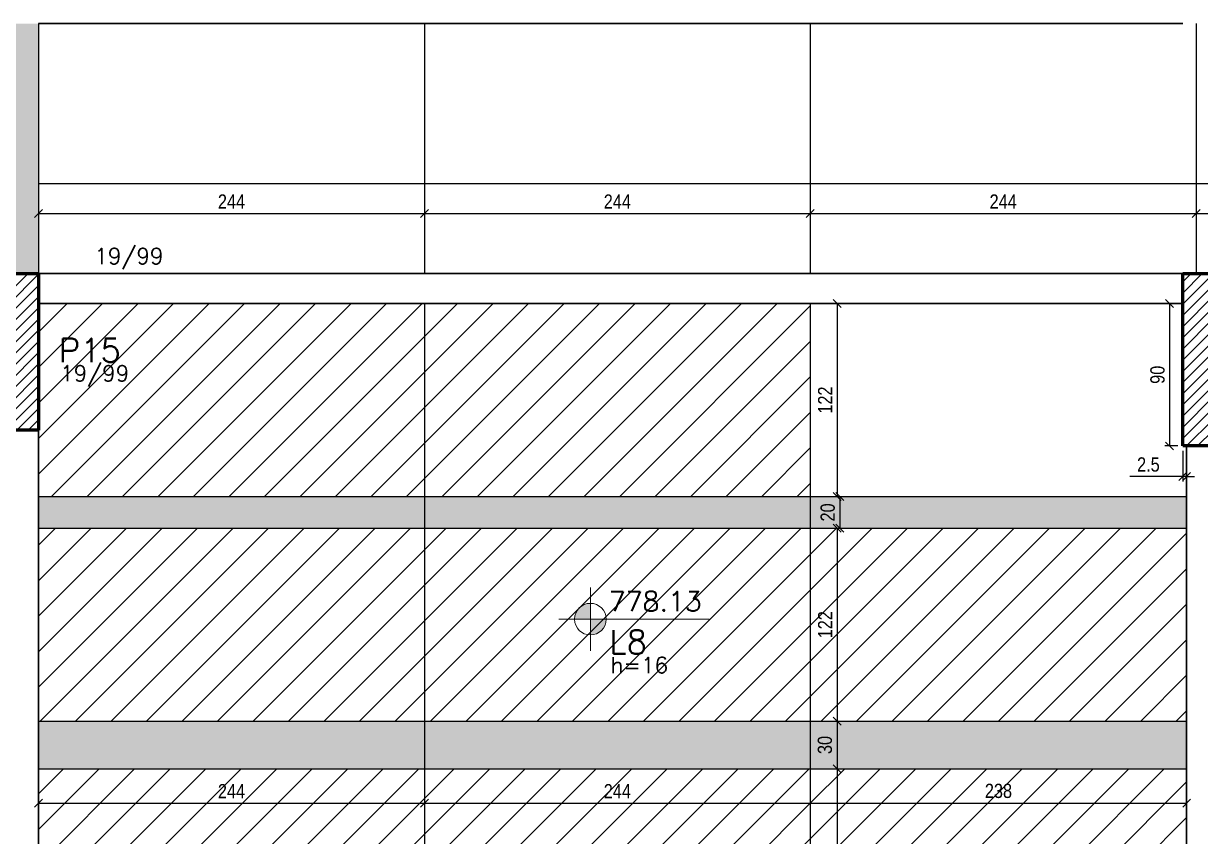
# Model space of a CAD drawing. Extents: x 8513 to 14085, y 7177 to 10799.
# Drawn here: x 9904 to 10648, y 8495 to 9009 of the extents above; entities that cross this region are included whole.
import ezdxf

# ---------------------------------------------------------------- set-up
doc = ezdxf.new("R2010")
doc.units = 0
doc.layers.add('COTA', color=241, linetype='Continuous')
doc.layers.add('Painéis', color=200, linetype='Continuous')
for name, color, linetype, lineweight in [('EST-LAJE-TEXT', 7, 'Continuous', 9), ('EST-PILAR', 7, 'Continuous', 9), ('EST-PILAR-CUT', 7, 'Continuous', 60), ('EST-PILAR-TEXT', 7, 'Continuous', 9), ('EST-VIGA', 7, 'Continuous', 30), ('EST-VIGA-TEXT', 7, 'Continuous', 9), ('Hachura', 253, 'Continuous', 9), ('REAPROVEITAMENTO', 7, 'Continuous', 9)]:
    doc.layers.add(name, color=color, linetype=linetype, lineweight=lineweight)
doc.styles.add('COTA TECNICA-50', font='techl___.ttf', dxfattribs={"height": 9})
doc.styles.add('RomanS_IV50', font='romans_IV50.ttf', dxfattribs={"height": 11.25})
doc.styles.add('RomanS_IV50_B', font='', dxfattribs={"height": 18.75})
doc.styles.add('RomanS_IV50_B_1', font='', dxfattribs={"height": 22.5})
doc.styles.get('RomanS_IV50_B').set_extended_font_data('RomanS_IV50', bold=True)
doc.styles.get('RomanS_IV50_B_1').set_extended_font_data('RomanS_IV50', bold=True)
doc.dimstyles.new('PAINEL', dxfattribs={"dimtxt": 9, "dimasz": 5, "dimexe": 3, "dimexo": 3, "dimgap": 3, "dimtad": 1, "dimdec": 1, "dimzin": 12, "dimdsep": 46, "dimtxsty": 'COTA TECNICA-50', "dimblk": 'OBLIQUE', "dimcen": 0, "dimclrd": 4, "dimclre": 4, "dimclrt": 1, "dimadec": 1, "dimazin": 3, "dimtfac": 1, "dimtdec": 1, "dimtmove": 0, "dimatfit": 3, "dimldrblk": 'OBLIQUE', "dimfxl": 1, "dimtolj": 1, "dimtzin": 12, "dimarcsym": 0})
pattern_1 = [(45, (9894.671, 8930.102), (-3.535534, 3.535534), [])]

# ---------------------------------------------------------------- blocks, each defined once
blk = doc.blocks.new('FA_Floor_TAG_SURVEY_R01 - NIV_TIT_H_TXT1__TXT2-2303193-2º PAVIMENTO')
at = {"layer": 'EST-LAJE-TEXT'}
h = blk.add_hatch(color=256, dxfattribs=at)
edge = h.paths.add_edge_path(flags=0)
edge.add_line((-0.28, 0.405), (-0.48, 0.405))
edge.add_arc((-0.28, 0.405), 0.2, 90, 180, ccw=False)
edge.add_line((-0.28, 0.605), (-0.28, 0.405))
h = blk.add_hatch(color=256, dxfattribs=at)
edge = h.paths.add_edge_path(flags=0)
edge.add_line((-0.28, 0.405), (-0.08, 0.405))
edge.add_arc((-0.28, 0.405), 0.2, -90, 0, ccw=False)
edge.add_line((-0.28, 0.205), (-0.28, 0.405))
for p, q in [((-0.28, 0.005), (-0.28, 0.805)), ((-0.28, 0.405), (-0.68, 0.405)), ((-0.28, 0.405), (1.22, 0.405))]:
    blk.add_line(p, q, dxfattribs=at)
blk.add_circle((-0.28, 0.405), 0.2, dxfattribs=at)
blk = doc.blocks.new('_Oblique')
at = {"color": 0, "linetype": 'ByBlock', "lineweight": -2}
blk.add_line((-0.5, -0.5), (0.5, 0.5), dxfattribs=at)
blk = doc.blocks.new('*D37')
at = {"layer": 'COTA', "color": 4, "lineweight": -2, "transparency": 16777216}
for p, q in [((9913.67, 8904.6), (9913.67, 8885.51)), ((10157.67, 8904.6), (10157.67, 8885.51)), ((9913.67, 8888.51), (10157.67, 8888.51))]:
    blk.add_line(p, q, dxfattribs=at)
at = {"layer": 'Defpoints', "color": 0, "transparency": 16777216}
for p in [(9913.67, 8907.6), (10157.67, 8907.6), (10157.67, 8888.51)]:
    blk.add_point(p, dxfattribs=at)
at = {"layer": 'COTA', "color": 4, "lineweight": -2, "transparency": 16777216, "xscale": 5, "yscale": 5, "zscale": 5, "rotation": 180}
blk.add_blockref('_Oblique', (9913.67, 8888.51), dxfattribs=at)
at = {"layer": 'COTA', "color": 4, "lineweight": -2, "transparency": 16777216, "xscale": 5, "yscale": 5, "zscale": 5}
blk.add_blockref('_Oblique', (10157.67, 8888.51), dxfattribs=at)
at = {"layer": 'COTA', "color": 1, "transparency": 16777216, "insert": (10035.67, 8896.08), "char_height": 9, "attachment_point": 5, "style": 'COTA TECNICA-50'}
blk.add_mtext('\\A1;244', dxfattribs=at)
blk = doc.blocks.new('*D38')
at = {"layer": 'COTA', "color": 4, "lineweight": -2, "transparency": 16777216}
for p, q in [((10157.67, 8904.6), (10157.67, 8885.51)), ((10401.67, 8904.6), (10401.67, 8885.51)), ((10157.67, 8888.51), (10401.67, 8888.51))]:
    blk.add_line(p, q, dxfattribs=at)
at = {"layer": 'Defpoints', "color": 0, "transparency": 16777216}
for p in [(10157.67, 8907.6), (10401.67, 8907.6), (10401.67, 8888.51)]:
    blk.add_point(p, dxfattribs=at)
at = {"layer": 'COTA', "color": 4, "lineweight": -2, "transparency": 16777216, "xscale": 5, "yscale": 5, "zscale": 5, "rotation": 180}
blk.add_blockref('_Oblique', (10157.67, 8888.51), dxfattribs=at)
at = {"layer": 'COTA', "color": 4, "lineweight": -2, "transparency": 16777216, "xscale": 5, "yscale": 5, "zscale": 5}
blk.add_blockref('_Oblique', (10401.67, 8888.51), dxfattribs=at)
at = {"layer": 'COTA', "color": 1, "transparency": 16777216, "insert": (10279.67, 8896.08), "char_height": 9, "attachment_point": 5, "style": 'COTA TECNICA-50'}
blk.add_mtext('\\A1;244', dxfattribs=at)
blk = doc.blocks.new('*D39')
at = {"layer": 'COTA', "color": 4, "lineweight": -2, "transparency": 16777216}
for p, q in [((10401.67, 8904.6), (10401.67, 8885.51)), ((10645.67, 8904.6), (10645.67, 8885.51)), ((10401.67, 8888.51), (10645.67, 8888.51))]:
    blk.add_line(p, q, dxfattribs=at)
at = {"layer": 'Defpoints', "color": 0, "transparency": 16777216}
for p in [(10401.67, 8907.6), (10645.67, 8907.6), (10645.67, 8888.51)]:
    blk.add_point(p, dxfattribs=at)
at = {"layer": 'COTA', "color": 4, "lineweight": -2, "transparency": 16777216, "xscale": 5, "yscale": 5, "zscale": 5, "rotation": 180}
blk.add_blockref('_Oblique', (10401.67, 8888.51), dxfattribs=at)
at = {"layer": 'COTA', "color": 4, "lineweight": -2, "transparency": 16777216, "xscale": 5, "yscale": 5, "zscale": 5}
blk.add_blockref('_Oblique', (10645.67, 8888.51), dxfattribs=at)
at = {"layer": 'COTA', "color": 1, "transparency": 16777216, "insert": (10523.67, 8896.08), "char_height": 9, "attachment_point": 5, "style": 'COTA TECNICA-50'}
blk.add_mtext('\\A1;244', dxfattribs=at)
blk = doc.blocks.new('*D40')
at = {"layer": 'COTA', "color": 4, "lineweight": -2, "transparency": 16777216}
for p, q in [((10645.67, 8904.6), (10645.67, 8885.51)), ((10889.67, 8904.6), (10889.67, 8885.51)), ((10645.67, 8888.51), (10889.67, 8888.51))]:
    blk.add_line(p, q, dxfattribs=at)
at = {"layer": 'Defpoints', "color": 0, "transparency": 16777216}
for p in [(10645.67, 8907.6), (10889.67, 8907.6), (10889.67, 8888.51)]:
    blk.add_point(p, dxfattribs=at)
at = {"layer": 'COTA', "color": 4, "lineweight": -2, "transparency": 16777216, "xscale": 5, "yscale": 5, "zscale": 5, "rotation": 180}
blk.add_blockref('_Oblique', (10645.67, 8888.51), dxfattribs=at)
at = {"layer": 'COTA', "color": 4, "lineweight": -2, "transparency": 16777216, "xscale": 5, "yscale": 5, "zscale": 5}
blk.add_blockref('_Oblique', (10889.67, 8888.51), dxfattribs=at)
at = {"layer": 'COTA', "color": 1, "transparency": 16777216, "insert": (10767.67, 8896.08), "char_height": 9, "attachment_point": 5, "style": 'COTA TECNICA-50'}
blk.add_mtext('\\A1;244', dxfattribs=at)
blk = doc.blocks.new('*D121')
at = {"layer": 'COTA', "color": 4, "lineweight": -2, "transparency": 16777216}
for p, q in [((10404.67, 8831.6), (10421.64, 8831.6)), ((10418.64, 8831.6), (10418.64, 8709.6)), ((10404.67, 8709.6), (10421.64, 8709.6))]:
    blk.add_line(p, q, dxfattribs=at)
at = {"layer": 'Defpoints', "color": 0, "transparency": 16777216}
for p in [(10401.67, 8831.6), (10401.67, 8709.6), (10418.64, 8709.6)]:
    blk.add_point(p, dxfattribs=at)
at = {"layer": 'COTA', "color": 4, "lineweight": -2, "transparency": 16777216, "xscale": 5, "yscale": 5, "zscale": 5}
for p, rotation in [((10418.64, 8831.6), 90), ((10418.64, 8709.6), 270)]:
    blk.add_blockref('_Oblique', p, dxfattribs=dict(at, rotation=rotation))
at = {"layer": 'COTA', "color": 1, "transparency": 16777216, "insert": (10411.09, 8770.6), "char_height": 9, "attachment_point": 5, "rotation": 90, "style": 'COTA TECNICA-50'}
blk.add_mtext('\\A1;122', dxfattribs=at)
blk = doc.blocks.new('*D122')
at = {"layer": 'COTA', "color": 4, "lineweight": -2, "transparency": 16777216}
for p, q in [((10406.36, 8709.6), (10423.33, 8709.6)), ((10420.33, 8709.6), (10420.33, 8689.6)), ((10404.67, 8689.6), (10423.33, 8689.6))]:
    blk.add_line(p, q, dxfattribs=at)
at = {"layer": 'Defpoints', "color": 0, "transparency": 16777216}
for p in [(10403.36, 8709.6), (10401.67, 8689.6), (10420.33, 8689.6)]:
    blk.add_point(p, dxfattribs=at)
at = {"layer": 'COTA', "color": 4, "lineweight": -2, "transparency": 16777216, "xscale": 5, "yscale": 5, "zscale": 5}
for p, rotation in [((10420.33, 8709.6), 90), ((10420.33, 8689.6), 270)]:
    blk.add_blockref('_Oblique', p, dxfattribs=dict(at, rotation=rotation))
at = {"layer": 'COTA', "color": 1, "transparency": 16777216, "insert": (10412.73, 8699.6), "char_height": 9, "attachment_point": 5, "rotation": 90, "style": 'COTA TECNICA-50'}
blk.add_mtext('\\A1;20', dxfattribs=at)
blk = doc.blocks.new('*D109')
at = {"layer": 'COTA', "color": 4, "lineweight": -2, "transparency": 16777216}
for p, q in [((10404.67, 8689.6), (10421.64, 8689.6)), ((10418.64, 8689.6), (10418.64, 8567.6)), ((10404.67, 8567.6), (10421.64, 8567.6))]:
    blk.add_line(p, q, dxfattribs=at)
at = {"layer": 'Defpoints', "color": 0, "transparency": 16777216}
for p in [(10401.67, 8689.6), (10401.67, 8567.6), (10418.64, 8567.6)]:
    blk.add_point(p, dxfattribs=at)
at = {"layer": 'COTA', "color": 4, "lineweight": -2, "transparency": 16777216, "xscale": 5, "yscale": 5, "zscale": 5}
for p, rotation in [((10418.64, 8689.6), 90), ((10418.64, 8567.6), 270)]:
    blk.add_blockref('_Oblique', p, dxfattribs=dict(at, rotation=rotation))
at = {"layer": 'COTA', "color": 1, "transparency": 16777216, "insert": (10411.09, 8628.6), "char_height": 9, "attachment_point": 5, "rotation": 90, "style": 'COTA TECNICA-50'}
blk.add_mtext('\\A1;122', dxfattribs=at)
blk = doc.blocks.new('*D110')
at = {"layer": 'COTA', "color": 4, "lineweight": -2, "transparency": 16777216}
for p, q in [((10404.67, 8567.6), (10421.64, 8567.6)), ((10418.64, 8567.6), (10418.64, 8537.6)), ((10404.67, 8537.6), (10421.64, 8537.6))]:
    blk.add_line(p, q, dxfattribs=at)
at = {"layer": 'Defpoints', "color": 0, "transparency": 16777216}
for p in [(10401.67, 8567.6), (10401.67, 8537.6), (10418.64, 8537.6)]:
    blk.add_point(p, dxfattribs=at)
at = {"layer": 'COTA', "color": 4, "lineweight": -2, "transparency": 16777216, "xscale": 5, "yscale": 5, "zscale": 5}
for p, rotation in [((10418.64, 8567.6), 90), ((10418.64, 8537.6), 270)]:
    blk.add_blockref('_Oblique', p, dxfattribs=dict(at, rotation=rotation))
at = {"layer": 'COTA', "color": 1, "transparency": 16777216, "insert": (10410.94, 8552.6), "char_height": 9, "attachment_point": 5, "rotation": 90, "style": 'COTA TECNICA-50'}
blk.add_mtext('\\A1;30', dxfattribs=at)
blk = doc.blocks.new('*D111')
at = {"layer": 'COTA', "color": 4, "lineweight": -2, "transparency": 16777216}
for p, q in [((10404.67, 8537.6), (10421.64, 8537.6)), ((10418.64, 8537.6), (10418.64, 8415.6)), ((10406.64, 8415.6), (10421.64, 8415.6))]:
    blk.add_line(p, q, dxfattribs=at)
at = {"layer": 'Defpoints', "color": 0, "transparency": 16777216}
for p in [(10401.67, 8537.6), (10403.64, 8415.6), (10418.64, 8415.6)]:
    blk.add_point(p, dxfattribs=at)
at = {"layer": 'COTA', "color": 4, "lineweight": -2, "transparency": 16777216, "xscale": 5, "yscale": 5, "zscale": 5}
for p, rotation in [((10418.64, 8537.6), 90), ((10418.64, 8415.6), 270)]:
    blk.add_blockref('_Oblique', p, dxfattribs=dict(at, rotation=rotation))
at = {"layer": 'COTA', "color": 1, "transparency": 16777216, "insert": (10411.09, 8476.6), "char_height": 9, "attachment_point": 5, "rotation": 90, "style": 'COTA TECNICA-50'}
blk.add_mtext('\\A1;122', dxfattribs=at)
blk = doc.blocks.new('*D114')
at = {"layer": 'COTA', "color": 4, "lineweight": -2, "transparency": 16777216}
for p, q in [((10404.67, 8831.6), (10421.64, 8831.6)), ((10418.64, 8831.6), (10418.64, 8709.6)), ((10404.67, 8709.6), (10421.64, 8709.6))]:
    blk.add_line(p, q, dxfattribs=at)
at = {"layer": 'Defpoints', "color": 0, "transparency": 16777216}
for p in [(10401.67, 8831.6), (10401.67, 8709.6), (10418.64, 8709.6)]:
    blk.add_point(p, dxfattribs=at)
at = {"layer": 'COTA', "color": 4, "lineweight": -2, "transparency": 16777216, "xscale": 5, "yscale": 5, "zscale": 5}
for p, rotation in [((10418.64, 8831.6), 90), ((10418.64, 8709.6), 270)]:
    blk.add_blockref('_Oblique', p, dxfattribs=dict(at, rotation=rotation))
at = {"layer": 'COTA', "color": 1, "transparency": 16777216, "insert": (10411.09, 8770.6), "char_height": 9, "attachment_point": 5, "rotation": 90, "style": 'COTA TECNICA-50'}
blk.add_mtext('\\A1;122', dxfattribs=at)
blk = doc.blocks.new('*D115')
at = {"layer": 'COTA', "color": 4, "lineweight": -2, "transparency": 16777216}
for p, q in [((10406.36, 8709.6), (10423.33, 8709.6)), ((10420.33, 8709.6), (10420.33, 8689.6)), ((10404.67, 8689.6), (10423.33, 8689.6))]:
    blk.add_line(p, q, dxfattribs=at)
at = {"layer": 'Defpoints', "color": 0, "transparency": 16777216}
for p in [(10403.36, 8709.6), (10401.67, 8689.6), (10420.33, 8689.6)]:
    blk.add_point(p, dxfattribs=at)
at = {"layer": 'COTA', "color": 4, "lineweight": -2, "transparency": 16777216, "xscale": 5, "yscale": 5, "zscale": 5}
for p, rotation in [((10420.33, 8709.6), 90), ((10420.33, 8689.6), 270)]:
    blk.add_blockref('_Oblique', p, dxfattribs=dict(at, rotation=rotation))
at = {"layer": 'COTA', "color": 1, "transparency": 16777216, "insert": (10412.73, 8699.6), "char_height": 9, "attachment_point": 5, "rotation": 90, "style": 'COTA TECNICA-50'}
blk.add_mtext('\\A1;20', dxfattribs=at)
blk = doc.blocks.new('*D116')
at = {"layer": 'COTA', "color": 4, "lineweight": -2, "transparency": 16777216}
for p, q in [((10404.67, 8689.6), (10421.64, 8689.6)), ((10418.64, 8689.6), (10418.64, 8567.6)), ((10404.67, 8567.6), (10421.64, 8567.6))]:
    blk.add_line(p, q, dxfattribs=at)
at = {"layer": 'Defpoints', "color": 0, "transparency": 16777216}
for p in [(10401.67, 8689.6), (10401.67, 8567.6), (10418.64, 8567.6)]:
    blk.add_point(p, dxfattribs=at)
at = {"layer": 'COTA', "color": 4, "lineweight": -2, "transparency": 16777216, "xscale": 5, "yscale": 5, "zscale": 5}
for p, rotation in [((10418.64, 8689.6), 90), ((10418.64, 8567.6), 270)]:
    blk.add_blockref('_Oblique', p, dxfattribs=dict(at, rotation=rotation))
at = {"layer": 'COTA', "color": 1, "transparency": 16777216, "insert": (10411.09, 8628.6), "char_height": 9, "attachment_point": 5, "rotation": 90, "style": 'COTA TECNICA-50'}
blk.add_mtext('\\A1;122', dxfattribs=at)
blk = doc.blocks.new('*D117')
at = {"layer": 'COTA', "color": 4, "lineweight": -2, "transparency": 16777216}
for p, q in [((10404.67, 8567.6), (10421.64, 8567.6)), ((10418.64, 8567.6), (10418.64, 8537.6)), ((10404.67, 8537.6), (10421.64, 8537.6))]:
    blk.add_line(p, q, dxfattribs=at)
at = {"layer": 'Defpoints', "color": 0, "transparency": 16777216}
for p in [(10401.67, 8567.6), (10401.67, 8537.6), (10418.64, 8537.6)]:
    blk.add_point(p, dxfattribs=at)
at = {"layer": 'COTA', "color": 4, "lineweight": -2, "transparency": 16777216, "xscale": 5, "yscale": 5, "zscale": 5}
for p, rotation in [((10418.64, 8567.6), 90), ((10418.64, 8537.6), 270)]:
    blk.add_blockref('_Oblique', p, dxfattribs=dict(at, rotation=rotation))
at = {"layer": 'COTA', "color": 1, "transparency": 16777216, "insert": (10410.94, 8552.6), "char_height": 9, "attachment_point": 5, "rotation": 90, "style": 'COTA TECNICA-50'}
blk.add_mtext('\\A1;30', dxfattribs=at)
blk = doc.blocks.new('*D123')
at = {"layer": 'COTA', "color": 4, "lineweight": -2, "transparency": 16777216}
for p, q in [((9913.67, 8534.6), (9913.67, 8512.83)), ((10157.67, 8534.6), (10157.67, 8512.83)), ((9913.67, 8515.83), (10157.67, 8515.83))]:
    blk.add_line(p, q, dxfattribs=at)
at = {"layer": 'Defpoints', "color": 0, "transparency": 16777216}
for p in [(9913.67, 8537.6), (10157.67, 8537.6), (10157.67, 8515.83)]:
    blk.add_point(p, dxfattribs=at)
at = {"layer": 'COTA', "color": 4, "lineweight": -2, "transparency": 16777216, "xscale": 5, "yscale": 5, "zscale": 5, "rotation": 180}
blk.add_blockref('_Oblique', (9913.67, 8515.83), dxfattribs=at)
at = {"layer": 'COTA', "color": 4, "lineweight": -2, "transparency": 16777216, "xscale": 5, "yscale": 5, "zscale": 5}
blk.add_blockref('_Oblique', (10157.67, 8515.83), dxfattribs=at)
at = {"layer": 'COTA', "color": 1, "transparency": 16777216, "insert": (10035.67, 8523.39), "char_height": 9, "attachment_point": 5, "style": 'COTA TECNICA-50'}
blk.add_mtext('\\A1;244', dxfattribs=at)
blk = doc.blocks.new('*D124')
at = {"layer": 'COTA', "color": 4, "lineweight": -2, "transparency": 16777216}
for p, q in [((10157.67, 8534.6), (10157.67, 8512.83)), ((10401.67, 8534.6), (10401.67, 8512.83)), ((10157.67, 8515.83), (10401.67, 8515.83))]:
    blk.add_line(p, q, dxfattribs=at)
at = {"layer": 'Defpoints', "color": 0, "transparency": 16777216}
for p in [(10157.67, 8537.6), (10401.67, 8537.6), (10401.67, 8515.83)]:
    blk.add_point(p, dxfattribs=at)
at = {"layer": 'COTA', "color": 4, "lineweight": -2, "transparency": 16777216, "xscale": 5, "yscale": 5, "zscale": 5, "rotation": 180}
blk.add_blockref('_Oblique', (10157.67, 8515.83), dxfattribs=at)
at = {"layer": 'COTA', "color": 4, "lineweight": -2, "transparency": 16777216, "xscale": 5, "yscale": 5, "zscale": 5}
blk.add_blockref('_Oblique', (10401.67, 8515.83), dxfattribs=at)
at = {"layer": 'COTA', "color": 1, "transparency": 16777216, "insert": (10279.67, 8523.39), "char_height": 9, "attachment_point": 5, "style": 'COTA TECNICA-50'}
blk.add_mtext('\\A1;244', dxfattribs=at)
blk = doc.blocks.new('*D125')
at = {"layer": 'COTA', "color": 4, "lineweight": -2, "transparency": 16777216}
for p, q in [((10401.67, 8534.6), (10401.67, 8512.83)), ((10639.67, 8534.6), (10639.67, 8512.83)), ((10401.67, 8515.83), (10639.67, 8515.83))]:
    blk.add_line(p, q, dxfattribs=at)
at = {"layer": 'Defpoints', "color": 0, "transparency": 16777216}
for p in [(10401.67, 8537.6), (10639.67, 8537.6), (10639.67, 8515.83)]:
    blk.add_point(p, dxfattribs=at)
at = {"layer": 'COTA', "color": 4, "lineweight": -2, "transparency": 16777216, "xscale": 5, "yscale": 5, "zscale": 5, "rotation": 180}
blk.add_blockref('_Oblique', (10401.67, 8515.83), dxfattribs=at)
at = {"layer": 'COTA', "color": 4, "lineweight": -2, "transparency": 16777216, "xscale": 5, "yscale": 5, "zscale": 5}
blk.add_blockref('_Oblique', (10639.67, 8515.83), dxfattribs=at)
at = {"layer": 'COTA', "color": 1, "transparency": 16777216, "insert": (10520.67, 8523.54), "char_height": 9, "attachment_point": 5, "style": 'COTA TECNICA-50'}
blk.add_mtext('\\A1;238', dxfattribs=at)
blk = doc.blocks.new('*D126')
at = {"layer": 'COTA', "color": 4, "lineweight": -2, "transparency": 16777216}
for p, q in [((10634.17, 8831.6), (10625.9, 8831.6)), ((10628.9, 8831.6), (10628.9, 8741.6)), ((10634.17, 8741.6), (10625.9, 8741.6))]:
    blk.add_line(p, q, dxfattribs=at)
at = {"layer": 'Defpoints', "color": 0, "transparency": 16777216}
for p in [(10637.17, 8831.6), (10628.9, 8741.6), (10637.17, 8741.6)]:
    blk.add_point(p, dxfattribs=at)
at = {"layer": 'COTA', "color": 4, "lineweight": -2, "transparency": 16777216, "xscale": 5, "yscale": 5, "zscale": 5}
for p, rotation in [((10628.9, 8831.6), 90), ((10628.9, 8741.6), 270)]:
    blk.add_blockref('_Oblique', p, dxfattribs=dict(at, rotation=rotation))
at = {"layer": 'COTA', "color": 1, "transparency": 16777216, "insert": (10621.28, 8786.6), "char_height": 9, "attachment_point": 5, "rotation": 90, "style": 'COTA TECNICA-50'}
blk.add_mtext('\\A1;90', dxfattribs=at)
blk = doc.blocks.new('*D127')
at = {"layer": 'COTA', "color": 4, "lineweight": -2, "transparency": 16777216}
for p, q in [((10637.17, 8738.6), (10637.17, 8719.25)), ((10639.67, 8738.6), (10639.67, 8719.25)), ((10637.17, 8722.25), (10603.82, 8722.25)), ((10639.67, 8722.25), (10637.17, 8722.25)), ((10639.67, 8722.25), (10644.67, 8722.25))]:
    blk.add_line(p, q, dxfattribs=at)
at = {"layer": 'Defpoints', "color": 0, "transparency": 16777216}
for p in [(10637.17, 8741.6), (10639.67, 8741.6), (10637.17, 8722.25)]:
    blk.add_point(p, dxfattribs=at)
at = {"layer": 'COTA', "color": 4, "lineweight": -2, "transparency": 16777216, "xscale": 5, "yscale": 5, "zscale": 5}
blk.add_blockref('_Oblique', (10637.17, 8722.25), dxfattribs=at)
at = {"layer": 'COTA', "color": 4, "lineweight": -2, "transparency": 16777216, "xscale": 5, "yscale": 5, "zscale": 5, "rotation": 180}
blk.add_blockref('_Oblique', (10639.67, 8722.25), dxfattribs=at)
at = {"layer": 'COTA', "color": 1, "transparency": 16777216, "insert": (10615.49, 8729.85), "char_height": 9, "attachment_point": 5, "style": 'COTA TECNICA-50'}
blk.add_mtext('\\A1;2.5', dxfattribs=at)

msp = doc.modelspace()

# ---------------------------------------------------------------- hatches: boundary and pattern name
at = {"layer": 'EST-PILAR'}
h = msp.add_hatch(dxfattribs=at)
h.set_pattern_fill('FP_1', color=5, style=0, pattern_type=2)
h.set_pattern_definition(pattern_1)
h.paths.add_polyline_path([(9913.671, 8751.602), (9913.671, 8850.602), (9894.671, 8850.602), (9894.671, 8751.602)], flags=0)
h = msp.add_hatch(dxfattribs=at)
h.set_pattern_fill('FP_1', color=5, style=0, pattern_type=2)
h.set_pattern_definition(pattern_1)
h.paths.add_polyline_path([(10656.171, 8741.602), (10656.171, 8850.602), (10637.171, 8850.602), (10637.171, 8741.602)], flags=0)
at = {"layer": 'Hachura'}
h = msp.add_hatch(color=256, dxfattribs=at)
h.dxf.hatch_style = 1
h.paths.add_polyline_path([(9913.671, 9008.602), (9894.671, 9008.602), (9894.671, 8850.602), (9913.671, 8850.602)])
h = msp.add_hatch(color=256, dxfattribs=at)
h.dxf.hatch_style = 1
h.paths.add_polyline_path([(10157.671, 8355.102), (10157.671, 8325.102), (9913.671, 8325.102), (9913.671, 8355.102)])
h.paths.add_polyline_path([(10401.671, 8355.102), (10401.671, 8325.102), (10157.671, 8325.102), (10157.671, 8355.102)])
h.paths.add_polyline_path([(10401.671, 8325.102), (10401.671, 8355.102), (10639.671, 8355.102), (10639.671, 8325.102)])
h.paths.add_polyline_path([(10401.671, 8537.602), (10401.671, 8567.602), (10639.671, 8567.602), (10639.671, 8537.602)])
h.paths.add_polyline_path([(10157.671, 8537.602), (10157.671, 8567.602), (10401.671, 8567.602), (10401.671, 8537.602)])
h.paths.add_polyline_path([(10157.671, 8567.602), (10157.671, 8537.602), (9913.671, 8537.602), (9913.671, 8567.602)])
h.paths.add_polyline_path([(10157.671, 8709.602), (10157.671, 8689.602), (9913.671, 8689.602), (9913.671, 8709.602)])
h.paths.add_polyline_path([(10401.671, 8709.602), (10401.671, 8689.602), (10157.671, 8689.602), (10157.671, 8709.602)])
h.paths.add_polyline_path([(10639.671, 8709.602), (10639.671, 8689.602), (10401.671, 8689.602), (10401.671, 8709.602)])
at = {"layer": 'REAPROVEITAMENTO'}
h = msp.add_hatch(dxfattribs=at)
h.set_pattern_fill('ANSI31', color=251, scale=5, style=0)
h.paths.add_polyline_path([(10157.671, 8831.602), (10157.671, 8709.602), (10401.671, 8709.602), (10401.671, 8831.602)])
h.paths.add_polyline_path([(10157.671, 8709.602), (10157.671, 8831.602), (9913.671, 8831.602), (9913.671, 8751.602), (9913.671, 8709.602)])
h.paths.add_polyline_path([(10157.671, 8567.602), (10157.671, 8689.602), (9913.671, 8689.602), (9913.671, 8567.602)])
h.paths.add_polyline_path([(10157.671, 8567.602), (10401.671, 8567.602), (10401.671, 8689.602), (10157.671, 8689.602)])
h.paths.add_polyline_path([(10401.671, 8415.602), (10401.671, 8537.602), (10157.671, 8537.602), (10157.671, 8415.602)])
h.paths.add_polyline_path([(10157.671, 8537.602), (9913.671, 8537.602), (9913.671, 8415.602), (10157.671, 8415.602)])
h.paths.add_polyline_path([(9913.671, 8325.102), (9913.671, 8203.102), (9928.671, 8203.102), (10157.671, 8203.102), (10157.671, 8325.102)])
h.paths.add_polyline_path([(10157.671, 8325.102), (10157.671, 8203.102), (10401.671, 8203.102), (10401.671, 8325.102)])
h = msp.add_hatch(dxfattribs=at)
h.set_pattern_fill('ANSI31', color=251, scale=5, style=0)
h.paths.add_polyline_path([(10639.671, 8567.602), (10639.671, 8689.602), (10401.671, 8689.602), (10401.671, 8567.602)])
h = msp.add_hatch(dxfattribs=at)
h.set_pattern_fill('ANSI31', color=251, scale=5, style=0)
h.paths.add_polyline_path([(10401.671, 8325.102), (10401.671, 8203.102), (10622.171, 8203.102), (10639.671, 8203.102), (10639.671, 8325.102)])
h.paths.add_polyline_path([(10639.671, 8415.602), (10639.671, 8537.602), (10401.671, 8537.602), (10401.671, 8415.602)])

# ---------------------------------------------------------------- linework, layer by layer
at = {"layer": 'EST-PILAR-CUT', "color": 5}
for p, q in [((9894.671, 8850.602), (9913.671, 8850.602)), ((9913.671, 8850.602), (9913.671, 8751.602)), ((10637.171, 8741.602), (10637.171, 8850.602)), ((10637.171, 8850.602), (10656.171, 8850.602)), ((9913.671, 8751.602), (9894.671, 8751.602)), ((10656.171, 8741.602), (10637.171, 8741.602))]:
    msp.add_line(p, q, dxfattribs=at)
at = {"layer": 'EST-VIGA', "color": 3}
for p, q in [((9913.671, 9008.602), (10637.171, 9008.602)), ((9913.671, 8850.602), (10637.171, 8850.602)), ((9913.671, 8831.602), (10637.171, 8831.602)), ((9913.671, 8203.102), (9913.671, 8751.602)), ((10639.671, 8203.102), (10639.671, 8741.602))]:
    msp.add_line(p, q, dxfattribs=at)
at = {"layer": 'Painéis', "ltscale": 70}
for p, q in [((9913.671, 9008.602), (9913.671, 8850.602)), ((10157.671, 9008.602), (10157.671, 8850.602)), ((10401.671, 9008.602), (10401.671, 8850.602)), ((10645.671, 9008.602), (10645.671, 8850.602)), ((9913.671, 8907.602), (12317.171, 8907.602)), ((10157.671, 8831.602), (10157.671, 8203.102)), ((10401.671, 8831.602), (10401.671, 8203.102)), ((9913.671, 8709.602), (10639.671, 8709.602)), ((9913.671, 8689.602), (10639.671, 8689.602)), ((9913.671, 8567.602), (10639.671, 8567.602)), ((9913.671, 8537.602), (10639.671, 8537.602))]:
    msp.add_line(p, q, dxfattribs=at)

# ---------------------------------------------------------------- block references
at = {"layer": 'EST-LAJE-TEXT', "xscale": 49.99999999999998, "yscale": 49.99999999999998, "zscale": 49.99999999999998}
msp.add_blockref('FA_Floor_TAG_SURVEY_R01 - NIV_TIT_H_TXT1__TXT2-2303193-2º PAVIMENTO', (10276.671, 8611.887), dxfattribs=at)

# ---------------------------------------------------------------- texts
at = {"layer": 'EST-LAJE-TEXT', "lineweight": 50, "attachment_point": 1}
for s, insert, char_height, width, style in [('778.13', (10274.195, 8649.645), 12.5, 84.17719, 'RomanS_IV50_B_1'), ('L8', (10274.614, 8625.197), 15, 32.46834, 'RomanS_IV50_B')]:
    msp.add_mtext(s, dxfattribs=dict(at, insert=insert, char_height=char_height, width=width, style=style))
at = {"layer": 'EST-LAJE-TEXT', "lineweight": 30, "insert": (10275.37, 8608.064), "char_height": 10, "width": 48.90294, "attachment_point": 1, "style": 'RomanS_IV50'}
msp.add_mtext('h=16', dxfattribs=at)
at = {"layer": 'EST-PILAR-TEXT', "lineweight": 50, "insert": (9926.545, 8809.61), "char_height": 15, "width": 54.91559, "attachment_point": 1, "style": 'RomanS_IV50_B'}
msp.add_mtext('P15', dxfattribs=at)
msp.add_mtext('P15', dxfattribs=at)
at = {"layer": 'EST-PILAR-TEXT', "lineweight": 30, "insert": (9927.301, 8792.478), "char_height": 10, "width": 58.92403, "attachment_point": 1, "style": 'RomanS_IV50'}
msp.add_mtext('19/99', dxfattribs=at)
msp.add_mtext('19/99', dxfattribs=at)
at = {"layer": 'EST-VIGA-TEXT', "lineweight": 30, "insert": (9948.942, 8866.607), "char_height": 10, "width": 58.92403, "attachment_point": 1, "style": 'RomanS_IV50'}
msp.add_mtext('19/99', dxfattribs=at)

# ---------------------------------------------------------------- dimensions: what is measured, and where the dimension line sits
at = {"layer": 'COTA'}
for base, p1, p2, picture, middle in [((10157.671, 8888.51), (9913.671, 8907.602), (10157.671, 8907.602), '*D37', (10035.671, 8896.076)), ((10637.171, 8722.253), (10639.671, 8741.602), (10637.171, 8741.602), '*D127', (10615.494, 8729.852)), ((10157.671, 8515.826), (9913.671, 8537.602), (10157.671, 8537.602), '*D123', (10035.671, 8523.392))]:
    dim = msp.add_linear_dim(base=base, p1=p1, p2=p2, dimstyle='PAINEL', dxfattribs=at)
    dim.commit()
    dim.dimension.update_dxf_attribs({"geometry": picture, "text_midpoint": middle})
for base, p1, p2, picture, middle in [((10401.671, 8888.51), (10157.671, 8907.602), (10401.671, 8907.602), '*D38', (10279.671, 8896.076)), ((10645.671, 8888.51), (10401.671, 8907.602), (10645.671, 8907.602), '*D39', (10523.671, 8896.076)), ((10889.671, 8888.51), (10645.671, 8907.602), (10889.671, 8907.602), '*D40', (10767.671, 8896.076)), ((10401.671, 8515.826), (10157.671, 8537.602), (10401.671, 8537.602), '*D124', (10279.671, 8523.392)), ((10639.671, 8515.826), (10401.671, 8537.602), (10639.671, 8537.602), '*D125', (10520.671, 8523.543))]:
    dim = msp.add_linear_dim(base=base, p1=p1, p2=p2, dimstyle='PAINEL', override={"dimtmove": 1}, dxfattribs=at)
    dim.commit()
    dim.dimension.update_dxf_attribs({"geometry": picture, "text_midpoint": middle})
for base, p1, p2, angle, picture, middle in [((10418.64, 8709.602), (10401.671, 8831.602), (10401.671, 8709.602), 270, '*D121', (10411.087, 8770.602)), ((10418.64, 8709.602), (10401.671, 8831.602), (10401.671, 8709.602), 270, '*D114', (10411.087, 8770.602)), ((10628.902, 8741.602), (10637.171, 8831.602), (10637.171, 8741.602), 90, '*D126', (10621.283, 8786.602))]:
    dim = msp.add_linear_dim(base=base, p1=p1, p2=p2, angle=angle, dimstyle='PAINEL', dxfattribs=at)
    dim.commit()
    dim.dimension.update_dxf_attribs({"geometry": picture, "text_midpoint": middle})
for base, p1, p2, picture, middle in [((10420.326, 8689.602), (10403.357, 8709.602), (10401.671, 8689.602), '*D122', (10412.734, 8699.602)), ((10420.326, 8689.602), (10403.357, 8709.602), (10401.671, 8689.602), '*D115', (10412.734, 8699.602)), ((10418.64, 8567.602), (10401.671, 8689.602), (10401.671, 8567.602), '*D109', (10411.087, 8628.602)), ((10418.64, 8567.602), (10401.671, 8689.602), (10401.671, 8567.602), '*D116', (10411.087, 8628.602)), ((10418.64, 8537.602), (10401.671, 8567.602), (10401.671, 8537.602), '*D110', (10410.943, 8552.602)), ((10418.64, 8537.602), (10401.671, 8567.602), (10401.671, 8537.602), '*D117', (10410.943, 8552.602)), ((10418.64, 8415.602), (10401.671, 8537.602), (10403.64, 8415.602), '*D111', (10411.087, 8476.602))]:
    dim = msp.add_linear_dim(base=base, p1=p1, p2=p2, angle=270, dimstyle='PAINEL', override={"dimtmove": 1}, dxfattribs=at)
    dim.commit()
    dim.dimension.update_dxf_attribs({"geometry": picture, "text_midpoint": middle})

doc.saveas('drawing.dxf')
